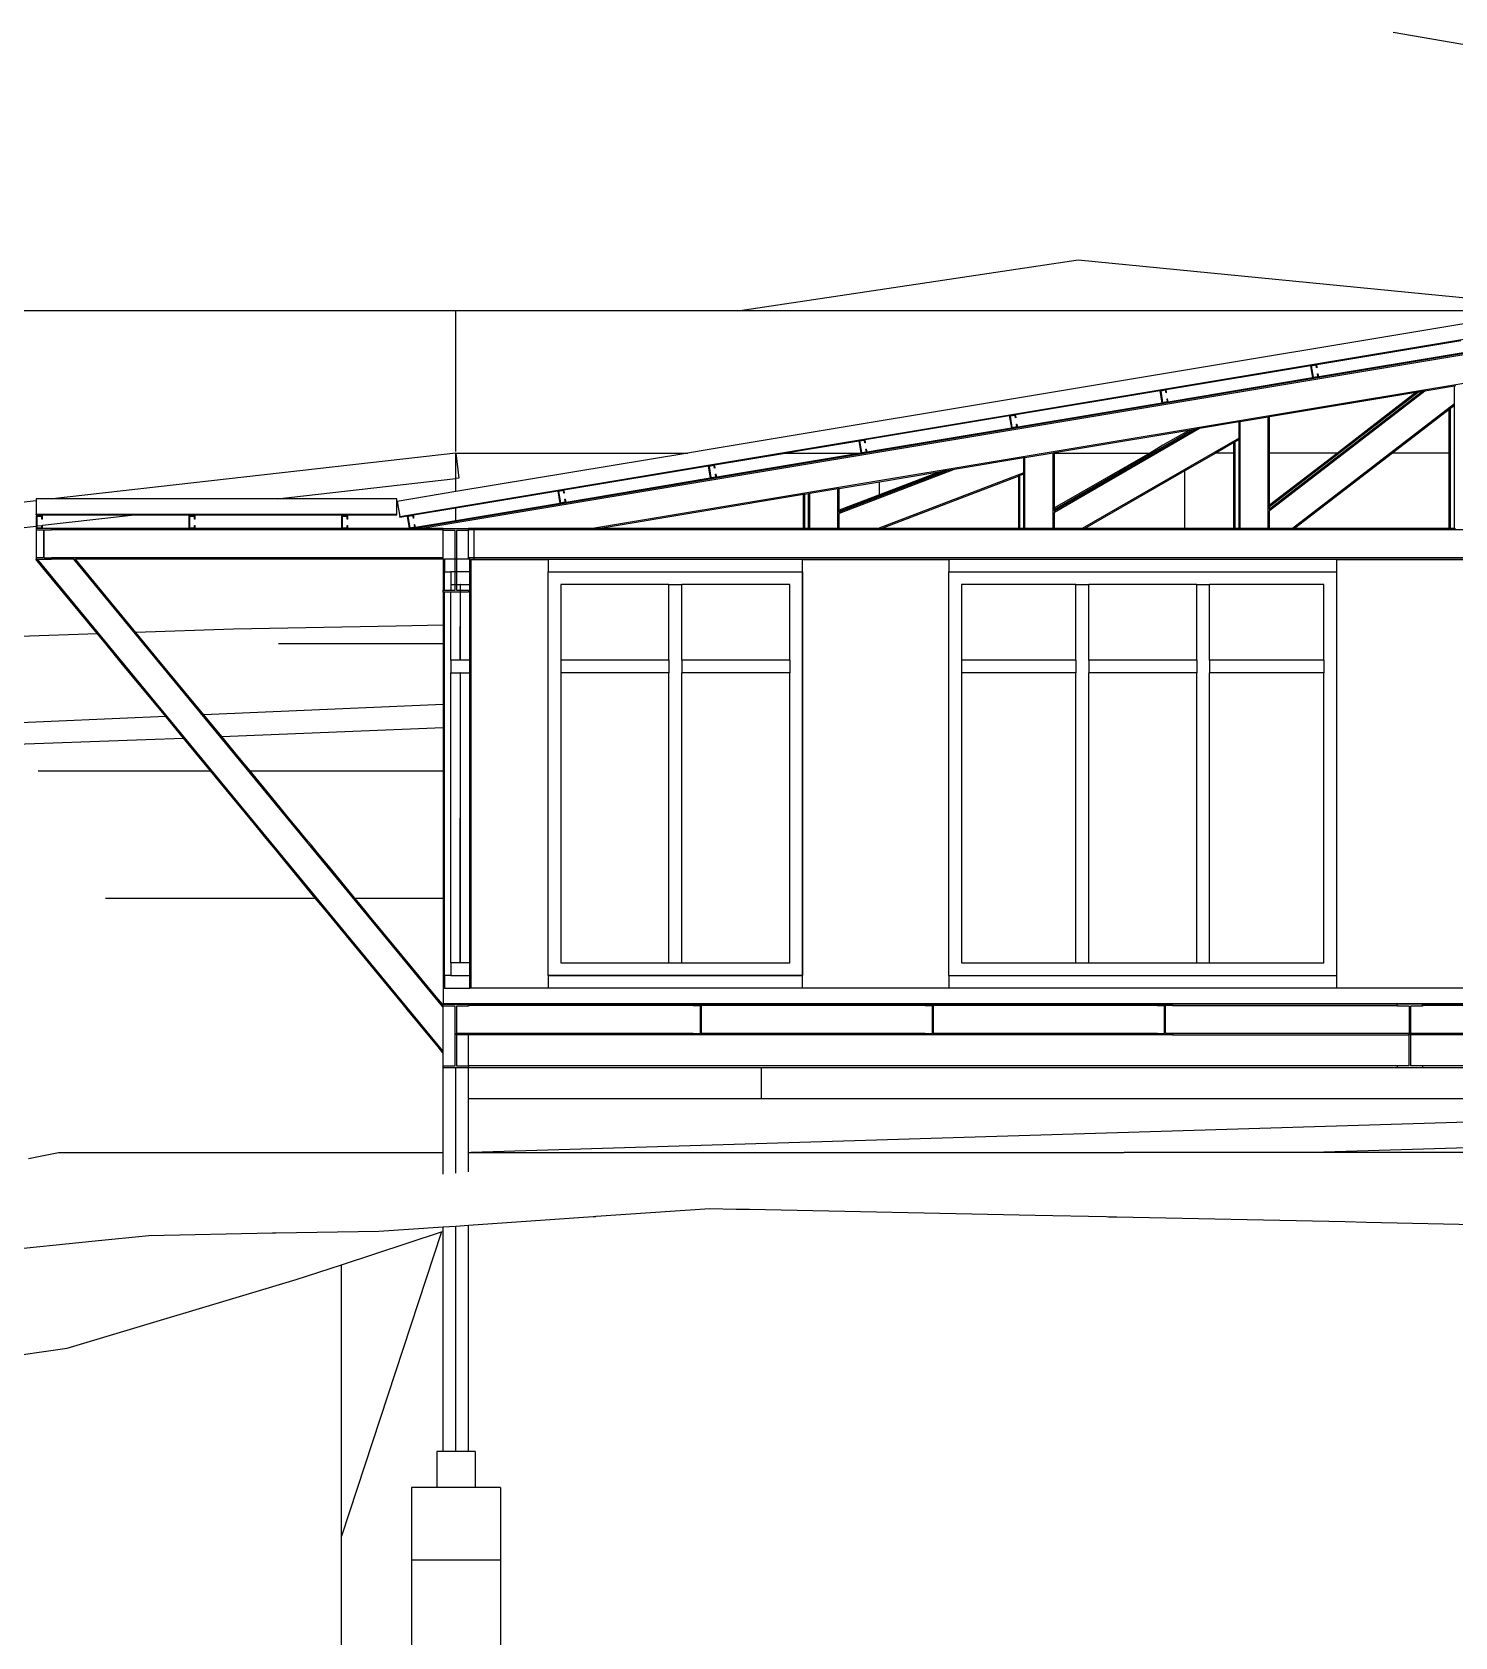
# Model space of a CAD drawing. Extents: x -30.9 to 30.9, y -11.7 to 11.7.
# Drawn here: x -11.33 to -0.14, y -0.95 to 11.67 of the extents above; entities that cross this region are included whole.
import ezdxf

# ---------------------------------------------------------------- set-up
doc = ezdxf.new("R2010")
doc.units = 0
doc.layers.get('0').update_dxf_attribs({"linetype": 'CONTINUOUS'})
doc.layers.add('SECTIONCUTEDGES', color=7, linetype='CONTINUOUS')

msp = doc.modelspace()

# ---------------------------------------------------------------- linework, layer by layer
for p, q in [((-0.625, 11.673), (1.554, 11.297)), ((8.806, 10.624), (-8.32, 7.769)), ((8.846, 10.62), (-8.261, 7.769)), ((8.883, 10.403), (-6.92, 7.769)), ((-5.776, 9.48), (-3.101, 9.881)), ((-3.101, 9.881), (0.703, 9.509)), ((-8.877, 9.48), (-12.37, 9.48)), ((-7.993, 9.48), (-8.877, 9.48)), ((-7.993, 8.376), (-7.993, 9.48)), ((-7.059, 9.48), (-7.993, 9.48)), ((-6.044, 9.48), (-7.059, 9.48)), ((-5.776, 9.48), (-6.044, 9.48)), ((-5.038, 9.48), (-5.776, 9.48)), ((0.534, 9.48), (-5.038, 9.48)), ((-1.225, 9.06), (-0.091, 9.249)), ((-0.074, 9.15), (-1.209, 8.961)), ((-2.409, 8.863), (-1.275, 9.052)), ((-3.593, 8.665), (-2.458, 8.854)), ((-1.258, 8.953), (-2.392, 8.764)), ((-0.374, 8.85), (-1.596, 7.908)), ((-0.394, 8.847), (-1.596, 7.921)), ((-0.425, 8.842), (-1.596, 7.939)), ((-0.445, 8.838), (-1.596, 8.647)), ((-0.445, 8.838), (-0.816, 8.552)), ((-0.425, 8.842), (-0.445, 8.838)), ((-0.394, 8.847), (-0.425, 8.842)), ((-0.374, 8.85), (-0.394, 8.847)), ((-0.143, 8.889), (-0.374, 8.85)), ((-0.134, 8.89), (-0.143, 8.889)), ((-0.143, 8.75), (-0.143, 8.889)), ((-2.442, 8.756), (-3.576, 8.567)), ((-0.143, 8.75), (-1.415, 7.769)), ((-0.174, 8.714), (-0.183, 8.706)), ((-0.143, 8.737), (-0.174, 8.714)), ((-0.174, 7.769), (-0.174, 8.714)), ((-0.143, 8.737), (-0.143, 8.75)), ((-0.143, 7.769), (-0.143, 8.737)), ((-4.776, 8.468), (-3.642, 8.657)), ((-1.836, 8.607), (-2.146, 8.555)), ((-1.826, 8.608), (-1.836, 8.607)), ((-1.836, 8.479), (-1.836, 8.607)), ((-1.606, 8.645), (-1.826, 8.608)), ((-1.826, 7.769), (-1.826, 8.608)), ((-1.596, 8.647), (-1.606, 8.645)), ((-1.606, 7.769), (-1.606, 8.645)), ((-1.596, 8.49), (-1.596, 8.647)), ((-0.333, 8.591), (-0.629, 8.363)), ((-0.183, 8.706), (-0.333, 8.591)), ((-0.183, 8.603), (-0.183, 8.706)), ((-0.183, 8.363), (-0.183, 8.603)), ((-5.286, 8.383), (-4.826, 8.46)), ((-3.625, 8.558), (-4.668, 8.385)), ((-2.146, 8.555), (-3.288, 7.896)), ((-2.174, 8.55), (-3.288, 7.908)), ((-2.203, 8.546), (-3.288, 7.92)), ((-2.23, 8.541), (-3.082, 8.399)), ((-1.836, 8.479), (-3.068, 7.769)), ((-2.23, 8.541), (-2.434, 8.424)), ((-2.203, 8.546), (-2.23, 8.541)), ((-2.174, 8.55), (-2.203, 8.546)), ((-2.146, 8.555), (-2.174, 8.55)), ((-1.836, 8.468), (-1.866, 8.451)), ((-1.836, 8.468), (-1.836, 8.479)), ((-1.836, 7.769), (-1.836, 8.468)), ((-1.596, 8.363), (-1.596, 8.49)), ((-0.816, 8.552), (-1.062, 8.363)), ((-7.993, 8.363), (-11.165, 8.002)), ((-7.993, 8.363), (-6.169, 8.363)), ((-7.993, 8.363), (-7.971, 8.165)), ((-7.993, 8.162), (-7.993, 8.363)), ((-5.96, 8.271), (-5.404, 8.363)), ((-4.809, 8.361), (-5.943, 8.172)), ((-5.404, 8.363), (-5.286, 8.383)), ((-5.404, 8.363), (-4.809, 8.363)), ((-4.668, 8.385), (-4.76, 8.369)), ((-3.298, 8.363), (-3.519, 8.326)), ((-3.288, 8.365), (-3.298, 8.363)), ((-3.298, 7.769), (-3.298, 8.363)), ((-3.082, 8.399), (-3.288, 8.365)), ((-3.288, 8.363), (-3.288, 8.365)), ((-3.288, 8.363), (-2.538, 8.363)), ((-2.538, 8.363), (-3.288, 7.931)), ((-3.288, 7.931), (-3.288, 8.363)), ((-2.507, 8.381), (-2.538, 8.363)), ((-2.434, 8.424), (-2.507, 8.381)), ((-2.018, 8.363), (-2.261, 8.223)), ((-1.876, 8.445), (-2.018, 8.363)), ((-1.876, 8.363), (-2.018, 8.363)), ((-1.866, 8.451), (-1.876, 8.445)), ((-1.876, 8.363), (-1.876, 8.445)), ((-1.876, 7.769), (-1.876, 8.363)), ((-1.866, 7.769), (-1.866, 8.451)), ((-1.062, 8.363), (-1.596, 8.363)), ((-1.062, 8.363), (-1.596, 7.952)), ((-1.596, 7.952), (-1.596, 8.363)), ((-0.629, 8.363), (-1.399, 7.769)), ((-0.183, 8.363), (-0.629, 8.363)), ((-0.183, 7.769), (-0.183, 8.363)), ((-7.144, 8.073), (-6.009, 8.262)), ((-4.075, 8.233), (-4.981, 7.887)), ((-4.124, 8.225), (-4.981, 7.898)), ((-4.146, 8.222), (-4.981, 7.903)), ((-3.528, 8.207), (-4.672, 7.769)), ((-4.195, 8.213), (-4.663, 8.034)), ((-4.195, 8.213), (-4.663, 8.135)), ((-4.146, 8.222), (-4.195, 8.213)), ((-4.124, 8.225), (-4.146, 8.222)), ((-4.075, 8.233), (-4.124, 8.225)), ((-3.528, 8.325), (-4.075, 8.233)), ((-3.519, 8.326), (-3.528, 8.325)), ((-3.528, 8.207), (-3.528, 8.325)), ((-3.528, 8.196), (-3.528, 8.207)), ((-3.519, 7.769), (-3.519, 8.326)), ((-2.261, 8.223), (-3.048, 7.769)), ((-2.261, 7.769), (-2.261, 8.223)), ((-9.399, 8.002), (-7.993, 8.162)), ((-7.971, 8.165), (-7.993, 8.162)), ((-7.993, 8.059), (-7.993, 8.162)), ((-5.993, 8.164), (-7.127, 7.975)), ((-4.991, 8.081), (-5.211, 8.044)), ((-4.981, 8.082), (-4.991, 8.081)), ((-4.991, 7.769), (-4.991, 8.081)), ((-4.663, 8.135), (-4.981, 8.082)), ((-4.981, 7.913), (-4.981, 8.082)), ((-4.663, 8.034), (-4.663, 8.135)), ((-3.568, 8.181), (-4.645, 7.769)), ((-3.559, 8.185), (-3.568, 8.181)), ((-3.568, 7.769), (-3.568, 8.181)), ((-3.528, 8.196), (-3.559, 8.185)), ((-3.559, 7.769), (-3.559, 8.185)), ((-3.528, 7.769), (-3.528, 8.196)), ((-11.293, 7.987), (-12.382, 7.863)), ((-7.993, 7.932), (-7.193, 8.065)), ((-7.176, 7.967), (-7.993, 7.83)), ((-5.261, 8.036), (-6.86, 7.769)), ((-5.251, 8.037), (-5.261, 8.036)), ((-5.261, 7.769), (-5.261, 8.036)), ((-5.221, 8.042), (-5.251, 8.037)), ((-5.251, 7.769), (-5.251, 8.037)), ((-5.211, 8.044), (-5.221, 8.042)), ((-5.221, 7.769), (-5.221, 8.042)), ((-5.211, 7.769), (-5.211, 8.044)), ((-4.663, 8.034), (-4.981, 7.913)), ((-1.596, 7.939), (-1.596, 7.952)), ((-11.293, 7.876), (-11.293, 7.882)), ((-11.293, 7.876), (-10.502, 7.876)), ((-10.615, 7.863), (-11.243, 7.792)), ((-10.502, 7.876), (-10.615, 7.863)), ((-10.502, 7.876), (-8.457, 7.876)), ((-8.457, 7.876), (-8.457, 7.882)), ((-8.434, 7.863), (-8.434, 7.864)), ((-8.433, 7.858), (-8.434, 7.863)), ((-8.433, 7.858), (-8.404, 7.863)), ((-8.404, 7.863), (-8.377, 7.868)), ((-8.327, 7.876), (-7.993, 7.932)), ((-7.993, 7.83), (-8.311, 7.777)), ((-7.993, 7.863), (-7.993, 7.932)), ((-7.993, 7.83), (-7.993, 7.863)), ((-4.981, 7.903), (-4.981, 7.913)), ((-4.981, 7.898), (-4.981, 7.903)), ((-4.981, 7.898), (-4.981, 7.887)), ((-4.981, 7.769), (-4.981, 7.887)), ((-3.288, 7.92), (-3.288, 7.931)), ((-3.288, 7.908), (-3.288, 7.92)), ((-3.288, 7.908), (-3.288, 7.896)), ((-3.288, 7.769), (-3.288, 7.896)), ((-1.596, 7.921), (-1.596, 7.939)), ((-1.596, 7.921), (-1.596, 7.908)), ((-1.596, 7.769), (-1.596, 7.908)), ((-11.293, 7.786), (-12, 7.705)), ((-11.293, 7.759), (-11.293, 7.539)), ((-11.248, 7.791), (-11.288, 7.787)), ((-10.093, 7.769), (-11.173, 7.769)), ((-8.093, 7.759), (-11.173, 7.759)), ((-8.893, 7.769), (-10.043, 7.769)), ((-8.36, 7.769), (-8.843, 7.769)), ((-8.32, 7.769), (-8.36, 7.769)), ((-8.261, 7.769), (-8.32, 7.769)), ((-8.093, 7.769), (-8.261, 7.769)), ((-8.093, 7.539), (-8.093, 7.753)), ((-7.853, 7.769), (-7.893, 7.769)), ((-7.853, 7.759), (-7.893, 7.759)), ((-7.893, 7.539), (-7.893, 7.753)), ((-7.853, 7.769), (-7.853, 7.759)), ((-6.92, 7.769), (-7.853, 7.769)), ((-7.853, 7.759), (-7.853, 7.539)), ((6.947, 7.759), (-7.853, 7.759)), ((-6.86, 7.769), (-6.92, 7.769)), ((-5.261, 7.769), (-6.86, 7.769)), ((-5.251, 7.769), (-5.261, 7.769)), ((-5.221, 7.769), (-5.251, 7.769)), ((-5.221, 7.769), (-5.211, 7.769)), ((-4.991, 7.769), (-5.211, 7.769)), ((-4.991, 7.769), (-4.981, 7.769)), ((-4.672, 7.769), (-4.981, 7.769)), ((-4.672, 7.769), (-4.645, 7.769)), ((-3.568, 7.769), (-4.645, 7.769)), ((-3.559, 7.769), (-3.568, 7.769)), ((-3.528, 7.769), (-3.559, 7.769)), ((-3.528, 7.769), (-3.519, 7.769)), ((-3.298, 7.769), (-3.519, 7.769)), ((-3.298, 7.769), (-3.288, 7.769)), ((-3.068, 7.769), (-3.288, 7.769)), ((-3.068, 7.769), (-3.048, 7.769)), ((-2.261, 7.769), (-3.048, 7.769)), ((-1.876, 7.769), (-2.261, 7.769)), ((-1.866, 7.769), (-1.876, 7.769)), ((-1.836, 7.769), (-1.866, 7.769)), ((-1.836, 7.769), (-1.826, 7.769)), ((-1.606, 7.769), (-1.826, 7.769)), ((-1.606, 7.769), (-1.596, 7.769)), ((-1.415, 7.769), (-1.596, 7.769)), ((-1.415, 7.769), (-1.399, 7.769)), ((-0.183, 7.769), (-1.399, 7.769)), ((-0.174, 7.769), (-0.183, 7.769)), ((-0.143, 7.769), (-0.174, 7.769)), ((-0.143, 7.769), (-0.134, 7.769)), ((-11.296, 7.529), (-11.293, 7.529)), ((-11.24, 7.46), (-11.296, 7.529)), ((-8.096, 3.663), (-11.284, 7.529)), ((-10.811, 6.94), (-11.24, 7.46)), ((-8.093, 7.539), (-11.173, 7.539)), ((-10.998, 7.529), (-11.173, 7.529)), ((-10.998, 7.529), (-10.985, 7.529)), ((-8.096, 4.009), (-10.998, 7.529)), ((-8.093, 7.529), (-10.985, 7.529)), ((-10.816, 7.324), (-10.985, 7.529)), ((-8.093, 7.529), (-8.093, 7.539)), ((-8.093, 7.525), (-8.093, 7.529)), ((-8.083, 7.525), (-8.093, 7.525)), ((-8.093, 7.525), (-8.093, 7.285)), ((-7.893, 7.529), (-7.893, 7.539)), ((-7.853, 7.539), (-7.893, 7.539)), ((-7.883, 7.529), (-7.853, 7.529)), ((-7.873, 7.525), (-7.883, 7.525)), ((-7.873, 4.155), (-7.873, 7.525)), ((-7.873, 7.525), (-7.268, 7.525)), ((-7.853, 7.539), (-7.853, 7.529)), ((6.947, 7.539), (-7.853, 7.539)), ((-7.853, 7.529), (6.897, 7.529)), ((-7.268, 7.525), (-7.268, 7.429)), ((-5.268, 7.525), (-4.118, 7.525)), ((-5.268, 7.429), (-5.268, 7.525)), ((-4.118, 7.525), (-4.118, 7.429)), ((-1.068, 7.525), (0.082, 7.525)), ((-1.068, 7.429), (-1.068, 7.525)), ((-10.509, 6.951), (-10.816, 7.324)), ((-8.083, 7.285), (-8.083, 7.429)), ((-8.033, 7.329), (-8.033, 7.285)), ((-7.883, 6.735), (-7.883, 7.329)), ((-7.268, 4.255), (-7.268, 7.429)), ((-7.268, 7.429), (-5.268, 7.429)), ((-7.268, 7.429), (-5.268, 7.429)), ((-7.268, 4.255), (-7.268, 7.429)), ((-7.168, 7.329), (-7.168, 6.735)), ((-6.318, 7.329), (-7.168, 7.329)), ((-6.318, 7.329), (-6.218, 7.329)), ((-6.318, 6.735), (-6.318, 7.329)), ((-5.368, 7.329), (-6.218, 7.329)), ((-6.218, 6.735), (-6.218, 7.329)), ((-5.368, 6.735), (-5.368, 7.329)), ((-5.268, 4.255), (-5.268, 7.429)), ((-5.268, 7.429), (-5.268, 4.255)), ((-4.118, 7.429), (-1.068, 7.429)), ((-4.118, 4.255), (-4.118, 7.429)), ((-3.118, 7.329), (-4.018, 7.329)), ((-4.018, 7.329), (-4.018, 6.735)), ((-3.118, 7.329), (-3.018, 7.329)), ((-3.118, 6.735), (-3.118, 7.329)), ((-3.018, 6.735), (-3.018, 7.329)), ((-2.168, 7.329), (-3.018, 7.329)), ((-2.168, 7.329), (-2.068, 7.329)), ((-2.168, 6.735), (-2.168, 7.329)), ((-2.068, 6.735), (-2.068, 7.329)), ((-1.168, 7.329), (-2.068, 7.329)), ((-1.168, 6.735), (-1.168, 7.329)), ((-1.068, 4.255), (-1.068, 7.429)), ((-8.093, 7.269), (-8.093, 7.058)), ((-8.083, 4.255), (-8.083, 7.269)), ((-8.033, 6.735), (-8.033, 7.269)), ((-9.742, 6.977), (-10.509, 6.951)), ((-10.436, 6.863), (-10.509, 6.951)), ((-8.463, 7.002), (-9.742, 6.977)), ((-8.093, 7.01), (-8.463, 7.002)), ((-8.093, 7.058), (-8.093, 7.01)), ((-8.093, 7.01), (-8.093, 6.863)), ((-10.811, 6.94), (-11.423, 6.92)), ((-10.747, 6.863), (-10.811, 6.94)), ((-10.624, 6.713), (-10.747, 6.863)), ((-10.341, 6.747), (-10.436, 6.863)), ((-8.093, 6.863), (-9.389, 6.863)), ((-8.093, 6.863), (-8.093, 6.385)), ((-10.275, 6.29), (-10.624, 6.713)), ((-9.975, 6.303), (-10.341, 6.747)), ((-6.318, 6.735), (-7.168, 6.735)), ((-7.168, 6.735), (-7.168, 6.635)), ((-6.318, 6.735), (-6.318, 6.635)), ((-5.368, 6.735), (-6.218, 6.735)), ((-6.218, 6.735), (-6.218, 6.635)), ((-5.368, 6.735), (-5.368, 6.635)), ((-3.118, 6.735), (-4.018, 6.735)), ((-4.018, 6.735), (-4.018, 6.635)), ((-3.118, 6.735), (-3.118, 6.635)), ((-2.168, 6.735), (-3.018, 6.735)), ((-3.018, 6.735), (-3.018, 6.635)), ((-2.168, 6.735), (-2.168, 6.635)), ((-1.168, 6.735), (-2.068, 6.735)), ((-2.068, 6.735), (-2.068, 6.635)), ((-1.168, 6.735), (-1.168, 6.635)), ((-8.033, 4.355), (-8.033, 6.635)), ((-7.883, 4.355), (-7.883, 6.635)), ((-6.318, 6.635), (-7.168, 6.635)), ((-7.168, 6.635), (-7.168, 4.355)), ((-6.318, 4.355), (-6.318, 6.635)), ((-5.368, 6.635), (-6.218, 6.635)), ((-6.218, 4.355), (-6.218, 6.635)), ((-5.368, 4.355), (-5.368, 6.635)), ((-3.118, 6.635), (-4.018, 6.635)), ((-4.018, 6.635), (-4.018, 4.355)), ((-3.118, 4.355), (-3.118, 6.635)), ((-2.168, 6.635), (-3.018, 6.635)), ((-3.018, 4.355), (-3.018, 6.635)), ((-2.168, 4.355), (-2.168, 6.635)), ((-1.168, 6.635), (-2.068, 6.635)), ((-2.068, 4.355), (-2.068, 6.635)), ((-1.168, 4.355), (-1.168, 6.635)), ((-8.093, 6.385), (-9.975, 6.303)), ((-8.093, 6.385), (-8.093, 6.205)), ((-10.275, 6.29), (-16.201, 6.035)), ((-10.136, 6.121), (-10.275, 6.29)), ((-9.835, 6.134), (-9.975, 6.303)), ((-9.835, 6.134), (-8.093, 6.205)), ((-8.093, 6.205), (-8.093, 6.099)), ((-14.612, 5.963), (-10.431, 6.109)), ((-10.431, 6.109), (-10.136, 6.121)), ((-10.001, 5.958), (-10.136, 6.121)), ((-9.708, 5.98), (-9.835, 6.134)), ((-8.093, 6.099), (-8.093, 5.863)), ((-9.923, 5.863), (-10.001, 5.958)), ((-9.612, 5.863), (-9.708, 5.98)), ((-11.279, 5.863), (-9.923, 5.863)), ((-9.713, 5.609), (-9.923, 5.863)), ((-9.612, 5.863), (-8.093, 5.863)), ((-9.432, 5.645), (-9.612, 5.863)), ((-8.093, 5.863), (-8.093, 5.814)), ((-8.093, 5.814), (-8.093, 5.797)), ((-8.093, 5.797), (-8.093, 5.659)), ((-9.648, 5.53), (-9.713, 5.609)), ((-9.376, 5.576), (-9.432, 5.645)), ((-9.298, 5.482), (-9.376, 5.576)), ((-8.093, 5.659), (-8.093, 5.536)), ((-9.575, 5.441), (-9.648, 5.53)), ((-9.509, 5.361), (-9.575, 5.441)), ((-9.227, 5.396), (-9.298, 5.482)), ((-8.093, 5.536), (-8.093, 5.445)), ((-8.093, 5.445), (-8.093, 5.401)), ((-9.458, 5.299), (-9.509, 5.361)), ((-9.172, 5.329), (-9.227, 5.396)), ((-9.13, 5.278), (-9.172, 5.329)), ((-8.093, 5.401), (-8.093, 5.32)), ((-8.093, 5.32), (-8.093, 5.193)), ((-9.413, 5.244), (-9.458, 5.299)), ((-9.369, 5.192), (-9.413, 5.244)), ((-9.252, 5.049), (-9.369, 5.192)), ((-9.082, 5.22), (-9.13, 5.278)), ((-8.97, 5.084), (-9.082, 5.22)), ((-8.093, 5.193), (-8.093, 4.863)), ((-9.099, 4.863), (-9.252, 5.049)), ((-8.788, 4.863), (-8.97, 5.084)), ((-10.749, 4.863), (-9.099, 4.863)), ((-8.998, 4.741), (-9.099, 4.863)), ((-8.788, 4.863), (-8.139, 4.863)), ((-8.72, 4.781), (-8.788, 4.863)), ((-8.139, 4.863), (-8.093, 4.863)), ((-8.093, 4.863), (-8.093, 4.379)), ((-8.904, 4.627), (-8.998, 4.741)), ((-8.656, 4.703), (-8.72, 4.781)), ((-8.355, 4.338), (-8.656, 4.703)), ((-8.63, 4.295), (-8.904, 4.627)), ((-8.406, 4.023), (-8.63, 4.295)), ((-8.148, 4.087), (-8.355, 4.338)), ((-8.093, 4.379), (-8.093, 4.155)), ((-7.168, 4.355), (-6.318, 4.355)), ((-6.318, 4.355), (-6.218, 4.355)), ((-6.218, 4.355), (-5.368, 4.355)), ((-4.018, 4.355), (-3.118, 4.355)), ((-3.118, 4.355), (-3.018, 4.355)), ((-3.018, 4.355), (-2.168, 4.355)), ((-2.168, 4.355), (-2.068, 4.355)), ((-2.068, 4.355), (-1.168, 4.355)), ((-7.268, 4.255), (-5.268, 4.255)), ((-7.268, 4.255), (-7.268, 4.155)), ((-5.268, 4.255), (-7.268, 4.255)), ((-5.268, 4.155), (-5.268, 4.255)), ((-4.118, 4.255), (-1.068, 4.255)), ((-4.118, 4.255), (-4.118, 4.155)), ((-1.068, 4.155), (-1.068, 4.255)), ((-8.096, 4.025), (-8.148, 4.087)), ((-8.365, 3.973), (-8.406, 4.023)), ((-8.274, 3.863), (-8.365, 3.973)), ((-8.096, 4.025), (-8.096, 4.017)), ((-8.096, 4.017), (-8.096, 4.009)), ((-8.096, 4.009), (-8.096, 3.863)), ((-8.093, 4.035), (-8.093, 4.029)), ((-8.093, 3.863), (-8.093, 4.013)), ((-7.993, 4.029), (-7.993, 4.035)), ((-7.893, 4.029), (-7.893, 4.035)), ((-8.134, 3.693), (-8.274, 3.863)), ((-8.096, 3.863), (-8.096, 3.703)), ((-8.093, 3.704), (-8.093, 3.863)), ((-7.893, 3.545), (-7.893, 3.789)), ((-8.096, 3.647), (-8.134, 3.693)), ((-8.096, 3.703), (-8.096, 3.663)), ((-8.096, 3.663), (-8.096, 3.647)), ((-8.093, 3.545), (-8.093, 3.704)), ((-0.593, 3.545), (-7.893, 3.545)), ((6.907, 3.545), (-0.393, 3.545)), ((-8.093, 2.863), (-8.093, 3.529)), ((-7.993, 2.701), (-7.993, 3.529)), ((-5.591, 3.529), (-7.893, 3.529)), ((-7.893, 3.285), (-7.893, 3.529)), ((-5.591, 3.285), (-5.591, 3.529)), ((-0.593, 3.529), (-5.591, 3.529)), ((6.907, 3.529), (-0.393, 3.529)), ((-7.893, 2.863), (-7.893, 3.285)), ((-5.591, 3.285), (-7.893, 3.285)), ((6.087, 3.285), (-5.591, 3.285)), ((2.096, 3.165), (-7.874, 2.863)), ((2.103, 2.965), (-1.256, 2.863)), ((-11.355, 2.815), (-11.119, 2.863)), ((-11.119, 2.863), (-11.029, 2.863)), ((-11.029, 2.863), (-10.849, 2.863)), ((-10.849, 2.863), (-9.479, 2.863)), ((-9.479, 2.863), (-8.093, 2.863)), ((-8.093, 2.727), (-8.093, 2.863)), ((-7.893, 2.863), (-7.874, 2.863)), ((-7.893, 2.753), (-7.893, 2.863)), ((-7.874, 2.863), (-7.059, 2.863)), ((-7.059, 2.863), (-4.719, 2.863)), ((-4.719, 2.863), (-2.739, 2.863)), ((-1.256, 2.863), (-2.739, 2.863)), ((2.911, 2.863), (-1.256, 2.863)), ((-8.093, 2.691), (-8.093, 2.727)), ((-7.893, 2.711), (-7.893, 2.753)), ((-8.093, 2.244), (-8.093, 2.277)), ((-7.993, 0.51), (-7.993, 2.284)), ((-7.893, 0.51), (-7.893, 2.291)), ((-8.893, 1.98), (-8.106, 2.238)), ((-8.106, 2.238), (-8.893, -0.155)), ((-8.106, 2.238), (-8.093, 2.242)), ((-8.093, 2.242), (-8.093, 2.244)), ((-8.093, 1.385), (-8.093, 2.242)), ((-9.249, 1.863), (-8.893, 1.98)), ((-8.893, -0.155), (-8.893, 1.98)), ((-11.05, 1.323), (-9.249, 1.863)), ((-12.384, 1.135), (-11.05, 1.323)), ((-8.093, 0.51), (-8.093, 1.385)), ((-8.143, 0.51), (-8.143, 0.229)), ((-8.093, 0.51), (-8.143, 0.51)), ((-7.993, 0.51), (-8.093, 0.51)), ((-7.893, 0.51), (-7.993, 0.51)), ((-7.843, 0.51), (-7.893, 0.51)), ((-7.843, 0.51), (-7.843, 0.229)), ((-8.343, 0.229), (-8.343, -0.341)), ((-8.143, 0.229), (-8.343, 0.229)), ((-7.843, 0.229), (-8.143, 0.229)), ((-7.643, 0.229), (-7.843, 0.229)), ((-7.643, 0.229), (-7.643, -0.341)), ((-8.893, -1.237), (-8.893, -0.155)), ((-8.343, -0.341), (-7.643, -0.341)), ((-8.343, -0.341), (-8.343, -6.565)), ((-7.643, -0.341), (-7.643, -8.191))]:
    msp.add_line(p, q)
at = {"layer": 'SECTIONCUTEDGES'}
for p, q in [((-8.434, 7.864), (8.788, 10.734)), ((0.534, 9.48), (-6.064, 8.381)), ((-1.225, 9.06), (-1.275, 9.052)), ((-1.275, 9.052), (-1.258, 8.953)), ((-1.229, 9.054), (-1.269, 9.047)), ((-1.269, 9.047), (-1.254, 8.959)), ((-1.258, 8.953), (-1.209, 8.961)), ((-1.254, 8.959), (-1.215, 8.965)), ((-1.226, 9.034), (-1.229, 9.054)), ((-1.221, 9.035), (-1.226, 9.034)), ((-1.221, 9.035), (-1.225, 9.06)), ((-1.218, 8.985), (-1.213, 8.986)), ((-1.215, 8.965), (-1.218, 8.985)), ((-1.209, 8.961), (-1.213, 8.986)), ((-2.409, 8.863), (-2.458, 8.854)), ((-2.458, 8.854), (-2.442, 8.756)), ((-2.413, 8.857), (-2.452, 8.85)), ((-2.452, 8.85), (-2.438, 8.761)), ((-2.41, 8.837), (-2.413, 8.857)), ((-2.405, 8.838), (-2.41, 8.837)), ((-2.405, 8.838), (-2.409, 8.863)), ((-2.442, 8.756), (-2.392, 8.764)), ((-2.438, 8.761), (-2.398, 8.768)), ((-2.401, 8.788), (-2.397, 8.789)), ((-2.398, 8.768), (-2.401, 8.788)), ((-2.392, 8.764), (-2.397, 8.789)), ((-3.593, 8.665), (-3.642, 8.657)), ((-3.642, 8.657), (-3.625, 8.558)), ((-3.597, 8.659), (-3.636, 8.653)), ((-3.636, 8.653), (-3.621, 8.564)), ((-3.593, 8.64), (-3.597, 8.659)), ((-3.588, 8.641), (-3.593, 8.665)), ((-3.588, 8.641), (-3.593, 8.64)), ((-3.585, 8.59), (-3.58, 8.591)), ((-3.582, 8.571), (-3.585, 8.59)), ((-3.576, 8.567), (-3.58, 8.591)), ((-4.776, 8.468), (-4.826, 8.46)), ((-4.826, 8.46), (-4.813, 8.384)), ((-4.78, 8.462), (-4.82, 8.456)), ((-4.82, 8.456), (-4.808, 8.384)), ((-4.777, 8.442), (-4.78, 8.462)), ((-4.772, 8.443), (-4.776, 8.468)), ((-3.625, 8.558), (-3.576, 8.567)), ((-3.621, 8.564), (-3.582, 8.571)), ((-6.169, 8.363), (-7.993, 8.059)), ((-6.064, 8.381), (-6.169, 8.363)), ((-4.813, 8.384), (-4.809, 8.363)), ((-4.809, 8.361), (-4.76, 8.369)), ((-4.809, 8.363), (-4.809, 8.361)), ((-4.808, 8.384), (-4.805, 8.367)), ((-4.805, 8.367), (-4.766, 8.373)), ((-4.772, 8.443), (-4.777, 8.442)), ((-4.769, 8.393), (-4.764, 8.394)), ((-4.767, 8.384), (-4.769, 8.393)), ((-4.766, 8.373), (-4.767, 8.384)), ((-4.762, 8.384), (-4.764, 8.394)), ((-4.76, 8.369), (-4.762, 8.384)), ((-5.96, 8.271), (-6.009, 8.262)), ((-6.009, 8.262), (-5.993, 8.164)), ((-5.964, 8.265), (-6.003, 8.258)), ((-6.003, 8.258), (-5.989, 8.17)), ((-5.961, 8.245), (-5.964, 8.265)), ((-5.956, 8.246), (-5.961, 8.245)), ((-5.956, 8.246), (-5.96, 8.271)), ((-5.993, 8.164), (-5.943, 8.172)), ((-5.989, 8.17), (-5.949, 8.176)), ((-5.953, 8.196), (-5.948, 8.197)), ((-5.949, 8.176), (-5.953, 8.196)), ((-5.943, 8.172), (-5.948, 8.197)), ((-11.165, 8.002), (-11.293, 8.002)), ((-11.293, 8.002), (-11.293, 7.987)), ((-11.293, 7.987), (-11.293, 7.882)), ((-9.399, 8.002), (-11.165, 8.002)), ((-8.457, 8.002), (-9.399, 8.002)), ((-8.457, 7.882), (-8.457, 8.002)), ((-7.993, 8.059), (-8.454, 7.982)), ((-8.454, 7.982), (-8.434, 7.864)), ((-7.144, 8.073), (-7.193, 8.065)), ((-7.193, 8.065), (-7.176, 7.967)), ((-7.148, 8.068), (-7.187, 8.061)), ((-7.187, 8.061), (-7.172, 7.972)), ((-7.176, 7.967), (-7.127, 7.975)), ((-7.172, 7.972), (-7.133, 7.979)), ((-7.144, 8.048), (-7.148, 8.068)), ((-7.139, 8.049), (-7.144, 8.073)), ((-7.139, 8.049), (-7.144, 8.048)), ((-7.136, 7.999), (-7.131, 7.999)), ((-7.133, 7.979), (-7.136, 7.999)), ((-7.127, 7.975), (-7.131, 7.999)), ((-11.293, 7.882), (-8.457, 7.882)), ((-11.243, 7.869), (-11.293, 7.869)), ((-11.293, 7.869), (-11.293, 7.786)), ((-11.248, 7.864), (-11.288, 7.864)), ((-11.288, 7.864), (-11.288, 7.787)), ((-11.248, 7.844), (-11.248, 7.864)), ((-11.243, 7.844), (-11.248, 7.844)), ((-11.243, 7.844), (-11.243, 7.869)), ((-10.043, 7.869), (-10.093, 7.869)), ((-10.093, 7.869), (-10.093, 7.863)), ((-10.093, 7.863), (-10.093, 7.769)), ((-10.048, 7.864), (-10.088, 7.864)), ((-10.088, 7.864), (-10.088, 7.863)), ((-10.088, 7.863), (-10.088, 7.774)), ((-10.048, 7.863), (-10.048, 7.864)), ((-10.048, 7.844), (-10.048, 7.863)), ((-10.043, 7.844), (-10.048, 7.844)), ((-10.043, 7.863), (-10.043, 7.869)), ((-10.043, 7.844), (-10.043, 7.863)), ((-8.843, 7.869), (-8.893, 7.869)), ((-8.893, 7.869), (-8.893, 7.863)), ((-8.893, 7.863), (-8.893, 7.769)), ((-8.848, 7.864), (-8.888, 7.864)), ((-8.888, 7.864), (-8.888, 7.863)), ((-8.888, 7.863), (-8.888, 7.774)), ((-8.848, 7.863), (-8.848, 7.864)), ((-8.848, 7.844), (-8.848, 7.863)), ((-8.843, 7.844), (-8.848, 7.844)), ((-8.843, 7.863), (-8.843, 7.869)), ((-8.843, 7.844), (-8.843, 7.863)), ((-8.327, 7.876), (-8.377, 7.868)), ((-8.377, 7.868), (-8.376, 7.863)), ((-8.376, 7.863), (-8.36, 7.769)), ((-8.331, 7.87), (-8.371, 7.863)), ((-8.371, 7.863), (-8.356, 7.775)), ((-8.33, 7.863), (-8.331, 7.87)), ((-8.328, 7.851), (-8.33, 7.863)), ((-8.323, 7.851), (-8.328, 7.851)), ((-8.325, 7.863), (-8.327, 7.876)), ((-8.323, 7.851), (-8.325, 7.863)), ((-11.293, 7.786), (-11.293, 7.769)), ((-11.293, 7.769), (-11.293, 7.759)), ((-11.243, 7.769), (-11.293, 7.769)), ((-11.293, 7.759), (-11.236, 7.759)), ((-11.288, 7.787), (-11.288, 7.774)), ((-11.288, 7.774), (-11.248, 7.774)), ((-11.248, 7.794), (-11.243, 7.794)), ((-11.248, 7.791), (-11.248, 7.794)), ((-11.248, 7.774), (-11.248, 7.791)), ((-11.243, 7.792), (-11.243, 7.794)), ((-11.243, 7.769), (-11.243, 7.792)), ((-11.173, 7.769), (-11.243, 7.769)), ((-11.236, 7.759), (-11.236, 7.539)), ((-11.23, 7.539), (-11.23, 7.759)), ((-11.23, 7.759), (-11.173, 7.759)), ((-11.173, 7.769), (-11.173, 7.759)), ((-10.043, 7.769), (-10.093, 7.769)), ((-10.088, 7.774), (-10.048, 7.774)), ((-10.048, 7.794), (-10.043, 7.794)), ((-10.048, 7.774), (-10.048, 7.794)), ((-10.043, 7.769), (-10.043, 7.794)), ((-8.843, 7.769), (-8.893, 7.769)), ((-8.888, 7.774), (-8.848, 7.774)), ((-8.848, 7.794), (-8.843, 7.794)), ((-8.848, 7.774), (-8.848, 7.794)), ((-8.843, 7.769), (-8.843, 7.794)), ((-8.36, 7.769), (-8.311, 7.777)), ((-8.356, 7.775), (-8.317, 7.782)), ((-8.32, 7.801), (-8.315, 7.802)), ((-8.317, 7.782), (-8.32, 7.801)), ((-8.311, 7.777), (-8.315, 7.802)), ((-8.093, 7.769), (-7.893, 7.769)), ((-8.093, 7.759), (-8.093, 7.769)), ((-8.093, 7.753), (-8.093, 7.759)), ((-7.998, 7.753), (-8.093, 7.753)), ((-7.998, 7.529), (-7.998, 7.753)), ((-7.893, 7.753), (-7.988, 7.753)), ((-7.988, 7.753), (-7.988, 7.529)), ((-7.893, 7.759), (-7.893, 7.769)), ((-7.893, 7.759), (-7.893, 7.753)), ((-11.293, 7.539), (-11.293, 7.529)), ((-11.236, 7.539), (-11.293, 7.539)), ((-11.293, 7.529), (-11.284, 7.529)), ((-11.284, 7.529), (-11.173, 7.529)), ((-11.23, 7.539), (-11.173, 7.539)), ((-11.173, 7.539), (-11.173, 7.529)), ((-7.998, 7.529), (-8.083, 7.529)), ((-8.083, 7.529), (-8.083, 7.525)), ((-8.083, 7.525), (-8.083, 7.429)), ((-7.988, 7.529), (-7.998, 7.529)), ((-7.998, 7.429), (-7.998, 7.529)), ((-7.893, 7.529), (-7.988, 7.529)), ((-7.988, 7.529), (-7.988, 7.429)), ((-7.883, 7.529), (-7.893, 7.529)), ((-7.883, 7.525), (-7.883, 7.529)), ((-7.883, 7.429), (-7.883, 7.525)), ((-8.083, 7.429), (-8.033, 7.429)), ((-8.033, 7.429), (-8.033, 7.329)), ((-7.998, 7.429), (-8.033, 7.429)), ((-8.033, 7.329), (-7.998, 7.329)), ((-7.988, 7.429), (-7.998, 7.429)), ((-7.998, 7.329), (-7.998, 7.429)), ((-7.998, 7.285), (-7.998, 7.329)), ((-7.998, 7.329), (-7.988, 7.329)), ((-7.883, 7.429), (-7.988, 7.429)), ((-7.988, 7.429), (-7.988, 7.329)), ((-7.988, 7.329), (-7.959, 7.329)), ((-7.988, 7.329), (-7.988, 7.285)), ((-7.959, 7.329), (-7.959, 7.285)), ((-7.958, 7.329), (-7.959, 7.329)), ((-7.958, 7.329), (-7.883, 7.329)), ((-7.958, 7.285), (-7.958, 7.329)), ((-7.883, 7.329), (-7.883, 7.429)), ((-8.093, 7.269), (-8.093, 7.285)), ((-8.093, 7.285), (-8.083, 7.285)), ((-8.083, 7.269), (-8.093, 7.269)), ((-8.083, 7.285), (-8.033, 7.285)), ((-8.033, 7.269), (-8.083, 7.269)), ((-8.033, 7.285), (-7.998, 7.285)), ((-7.959, 7.269), (-8.033, 7.269)), ((-7.988, 7.285), (-7.959, 7.285)), ((-7.959, 7.285), (-7.959, 7.269)), ((-7.959, 7.285), (-7.958, 7.285)), ((-7.959, 7.269), (-7.959, 6.735)), ((-7.959, 6.735), (-7.958, 7.269)), ((-7.958, 7.269), (-7.959, 7.269)), ((-7.958, 7.269), (-7.958, 7.285)), ((-7.958, 7.285), (-7.893, 7.285)), ((-7.893, 7.269), (-7.958, 7.269)), ((-7.893, 7.285), (-7.893, 7.269)), ((-8.033, 6.735), (-8.033, 6.635)), ((-7.959, 6.735), (-8.033, 6.735)), ((-7.883, 6.735), (-7.959, 6.735)), ((-7.883, 6.635), (-7.883, 6.735)), ((-8.033, 6.635), (-7.959, 6.635)), ((-7.959, 6.635), (-7.959, 4.355)), ((-7.959, 4.355), (-7.958, 6.635)), ((-7.958, 6.635), (-7.959, 6.635)), ((-7.958, 6.635), (-7.883, 6.635)), ((-8.033, 4.355), (-8.033, 4.255)), ((-7.959, 4.355), (-8.033, 4.355)), ((-7.883, 4.355), (-7.959, 4.355)), ((-7.883, 4.255), (-7.883, 4.355)), ((-8.083, 4.255), (-8.083, 4.155)), ((-8.033, 4.255), (-8.083, 4.255)), ((-8.033, 4.255), (-7.883, 4.255)), ((-7.883, 4.155), (-7.883, 4.255)), ((-8.083, 4.155), (-8.093, 4.155)), ((-8.093, 4.155), (-8.093, 4.1)), ((-8.093, 4.1), (-8.093, 4.035)), ((-8.083, 4.155), (-7.883, 4.155)), ((-7.873, 4.155), (-7.883, 4.155)), ((-7.268, 4.155), (-7.873, 4.155)), ((-5.268, 4.155), (-7.268, 4.155)), ((-4.118, 4.155), (-5.268, 4.155)), ((-1.068, 4.155), (-4.118, 4.155)), ((0.082, 4.155), (-1.068, 4.155)), ((-8.093, 4.035), (-7.993, 4.035)), ((-8.093, 4.017), (-8.093, 4.029)), ((-8.093, 4.029), (-7.993, 4.029)), ((-8.093, 4.013), (-8.093, 4.017)), ((-7.998, 4.013), (-8.093, 4.013)), ((-7.998, 3.545), (-7.998, 4.013)), ((-7.993, 4.035), (-7.893, 4.035)), ((-7.993, 4.029), (-7.893, 4.029)), ((-7.893, 4.013), (-7.988, 4.013)), ((-7.988, 4.013), (-7.988, 3.799)), ((-7.893, 4.035), (6.907, 4.035)), ((-6.128, 4.029), (-7.893, 4.029)), ((-7.893, 4.019), (-7.893, 4.029)), ((-6.128, 4.019), (-7.893, 4.019)), ((-7.893, 4.019), (-7.893, 4.013)), ((-6.128, 4.029), (-6.128, 4.019)), ((-6.128, 4.029), (-6.008, 4.029)), ((-6.128, 4.019), (-6.071, 4.019)), ((-6.071, 3.799), (-6.071, 4.019)), ((-6.065, 4.019), (-6.071, 4.019)), ((-6.008, 4.019), (-6.065, 4.019)), ((-6.065, 4.019), (-6.065, 3.799)), ((-4.303, 4.029), (-6.008, 4.029)), ((-6.008, 4.019), (-6.008, 4.029)), ((-4.303, 4.019), (-6.008, 4.019)), ((-4.303, 4.029), (-4.303, 4.019)), ((-4.303, 4.029), (-4.183, 4.029)), ((-4.303, 4.019), (-4.246, 4.019)), ((-4.246, 3.799), (-4.246, 4.019)), ((-4.24, 4.019), (-4.246, 4.019)), ((-4.183, 4.019), (-4.24, 4.019)), ((-4.24, 4.019), (-4.24, 3.799)), ((-2.478, 4.029), (-4.183, 4.029)), ((-4.183, 4.029), (-4.183, 4.019)), ((-2.478, 4.019), (-4.183, 4.019)), ((-2.478, 4.019), (-2.478, 4.029)), ((-2.478, 4.029), (-2.358, 4.029)), ((-2.478, 4.019), (-2.421, 4.019)), ((-2.421, 3.799), (-2.421, 4.019)), ((-2.415, 4.019), (-2.421, 4.019)), ((-2.415, 3.799), (-2.415, 4.019)), ((-2.358, 4.019), (-2.415, 4.019)), ((-2.358, 4.029), (-2.358, 4.019)), ((-0.593, 4.029), (-2.358, 4.029)), ((-2.358, 4.019), (-0.593, 4.019)), ((-0.393, 4.029), (-0.593, 4.029)), ((-0.593, 4.019), (-0.593, 4.029)), ((-0.593, 4.013), (-0.593, 4.019)), ((-0.498, 4.013), (-0.593, 4.013)), ((-0.498, 4.013), (-0.498, 3.799)), ((-0.393, 4.013), (-0.488, 4.013)), ((-0.488, 4.013), (-0.488, 3.799)), ((1.372, 4.029), (-0.393, 4.029)), ((-0.393, 4.019), (-0.393, 4.029)), ((1.372, 4.019), (-0.393, 4.019)), ((-0.393, 4.019), (-0.393, 4.013)), ((-6.128, 3.799), (-7.988, 3.799)), ((-7.988, 3.789), (-7.988, 3.799)), ((-7.893, 3.789), (-7.988, 3.789)), ((-7.988, 3.789), (-7.988, 3.545)), ((-6.128, 3.789), (-7.893, 3.789)), ((-6.128, 3.799), (-6.128, 3.789)), ((-6.128, 3.799), (-6.071, 3.799)), ((-6.008, 3.789), (-6.128, 3.789)), ((-6.008, 3.799), (-6.065, 3.799)), ((-4.303, 3.799), (-6.008, 3.799)), ((-6.008, 3.789), (-6.008, 3.799)), ((-4.303, 3.789), (-6.008, 3.789)), ((-4.303, 3.799), (-4.303, 3.789)), ((-4.303, 3.799), (-4.246, 3.799)), ((-4.183, 3.789), (-4.303, 3.789)), ((-4.183, 3.799), (-4.24, 3.799)), ((-2.478, 3.799), (-4.183, 3.799)), ((-4.183, 3.799), (-4.183, 3.789)), ((-2.478, 3.789), (-4.183, 3.789)), ((-2.478, 3.789), (-2.478, 3.799)), ((-2.478, 3.799), (-2.421, 3.799)), ((-2.358, 3.789), (-2.478, 3.789)), ((-2.358, 3.799), (-2.415, 3.799)), ((-2.358, 3.799), (-2.358, 3.789)), ((-0.498, 3.799), (-2.358, 3.799)), ((-2.358, 3.789), (-0.498, 3.789)), ((-0.498, 3.789), (-0.498, 3.799)), ((-0.498, 3.545), (-0.498, 3.789)), ((1.372, 3.799), (-0.488, 3.799)), ((-0.488, 3.789), (-0.488, 3.799)), ((1.372, 3.789), (-0.488, 3.789)), ((-0.488, 3.789), (-0.488, 3.545)), ((-8.093, 3.529), (-8.093, 3.545)), ((-8.093, 3.545), (-7.998, 3.545)), ((-7.988, 3.545), (-7.893, 3.545)), ((-7.893, 3.545), (-7.893, 3.529)), ((-0.593, 3.545), (-0.593, 3.529)), ((-0.498, 3.545), (-0.593, 3.545)), ((-0.393, 3.545), (-0.488, 3.545)), ((-0.393, 3.545), (-0.393, 3.529)), ((-7.993, 3.529), (-8.093, 3.529)), ((-7.893, 3.529), (-7.993, 3.529)), ((-0.393, 3.529), (-0.593, 3.529)), ((-6.891, 2.361), (-5.998, 2.422)), ((-5.998, 2.422), (-5.789, 2.418)), ((-5.789, 2.418), (-5.755, 2.417)), ((-5.755, 2.417), (-5.684, 2.416)), ((-5.684, 2.416), (-3.438, 2.369)), ((-8.599, 2.243), (-8.093, 2.277)), ((-8.093, 2.277), (-7.993, 2.284)), ((-7.993, 2.284), (-7.893, 2.291)), ((-7.893, 2.291), (-6.914, 2.359)), ((-6.914, 2.359), (-6.893, 2.36)), ((-6.893, 2.36), (-6.891, 2.361)), ((-6.893, 2.36), (-6.893, 2.36)), ((-3.438, 2.369), (-2.881, 2.358)), ((-2.881, 2.358), (-2.861, 2.357)), ((-2.861, 2.357), (-2.797, 2.356)), ((-2.797, 2.356), (-1.002, 2.319)), ((-1.002, 2.319), (-0.835, 2.315)), ((-0.835, 2.315), (2.462, 2.247)), ((-13.014, 1.947), (-10.829, 2.167)), ((-10.829, 2.167), (-10.408, 2.209)), ((-10.408, 2.209), (-9.435, 2.231)), ((-9.435, 2.231), (-9.408, 2.231)), ((-9.408, 2.231), (-8.599, 2.243))]:
    msp.add_line(p, q, dxfattribs=at)

doc.saveas('drawing.dxf')
